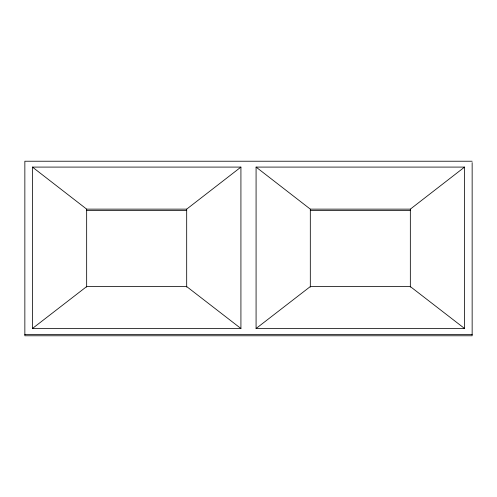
<?xml version="1.0" encoding="UTF-8"?>
<svg xmlns="http://www.w3.org/2000/svg" width="497" height="497" viewBox="0 0 497 497"><rect width="100%" height="100%" fill="white"/><g stroke="black" fill="none" stroke-linecap="round" stroke-linejoin="round"><path stroke-width="0.75" d="M32.429 167.091L86.664 209.138L186.686 209.138L240.921 167.091L240.921 328.505L32.429 328.505L32.429 167.091L240.921 167.091M256.079 167.091L310.314 209.138L410.336 209.138L464.571 167.091L464.571 328.505L256.079 328.505L256.079 167.091L464.571 167.091M32.429 328.505L86.664 286.57L186.686 286.57L240.921 328.505M256.079 328.505L310.314 286.57L410.336 286.57L464.571 328.505M472.15 161.227L24.85 161.227L24.85 335.773L472.15 335.773L472.15 162.631M86.664 210.448L186.686 210.448M310.314 210.448L410.336 210.448M24.85 334.369L472.15 334.369M410.336 209.138L410.336 287.104M310.314 209.138L310.314 287.104M186.686 209.138L186.686 287.104M86.664 209.138L86.664 287.104"/></g></svg>
